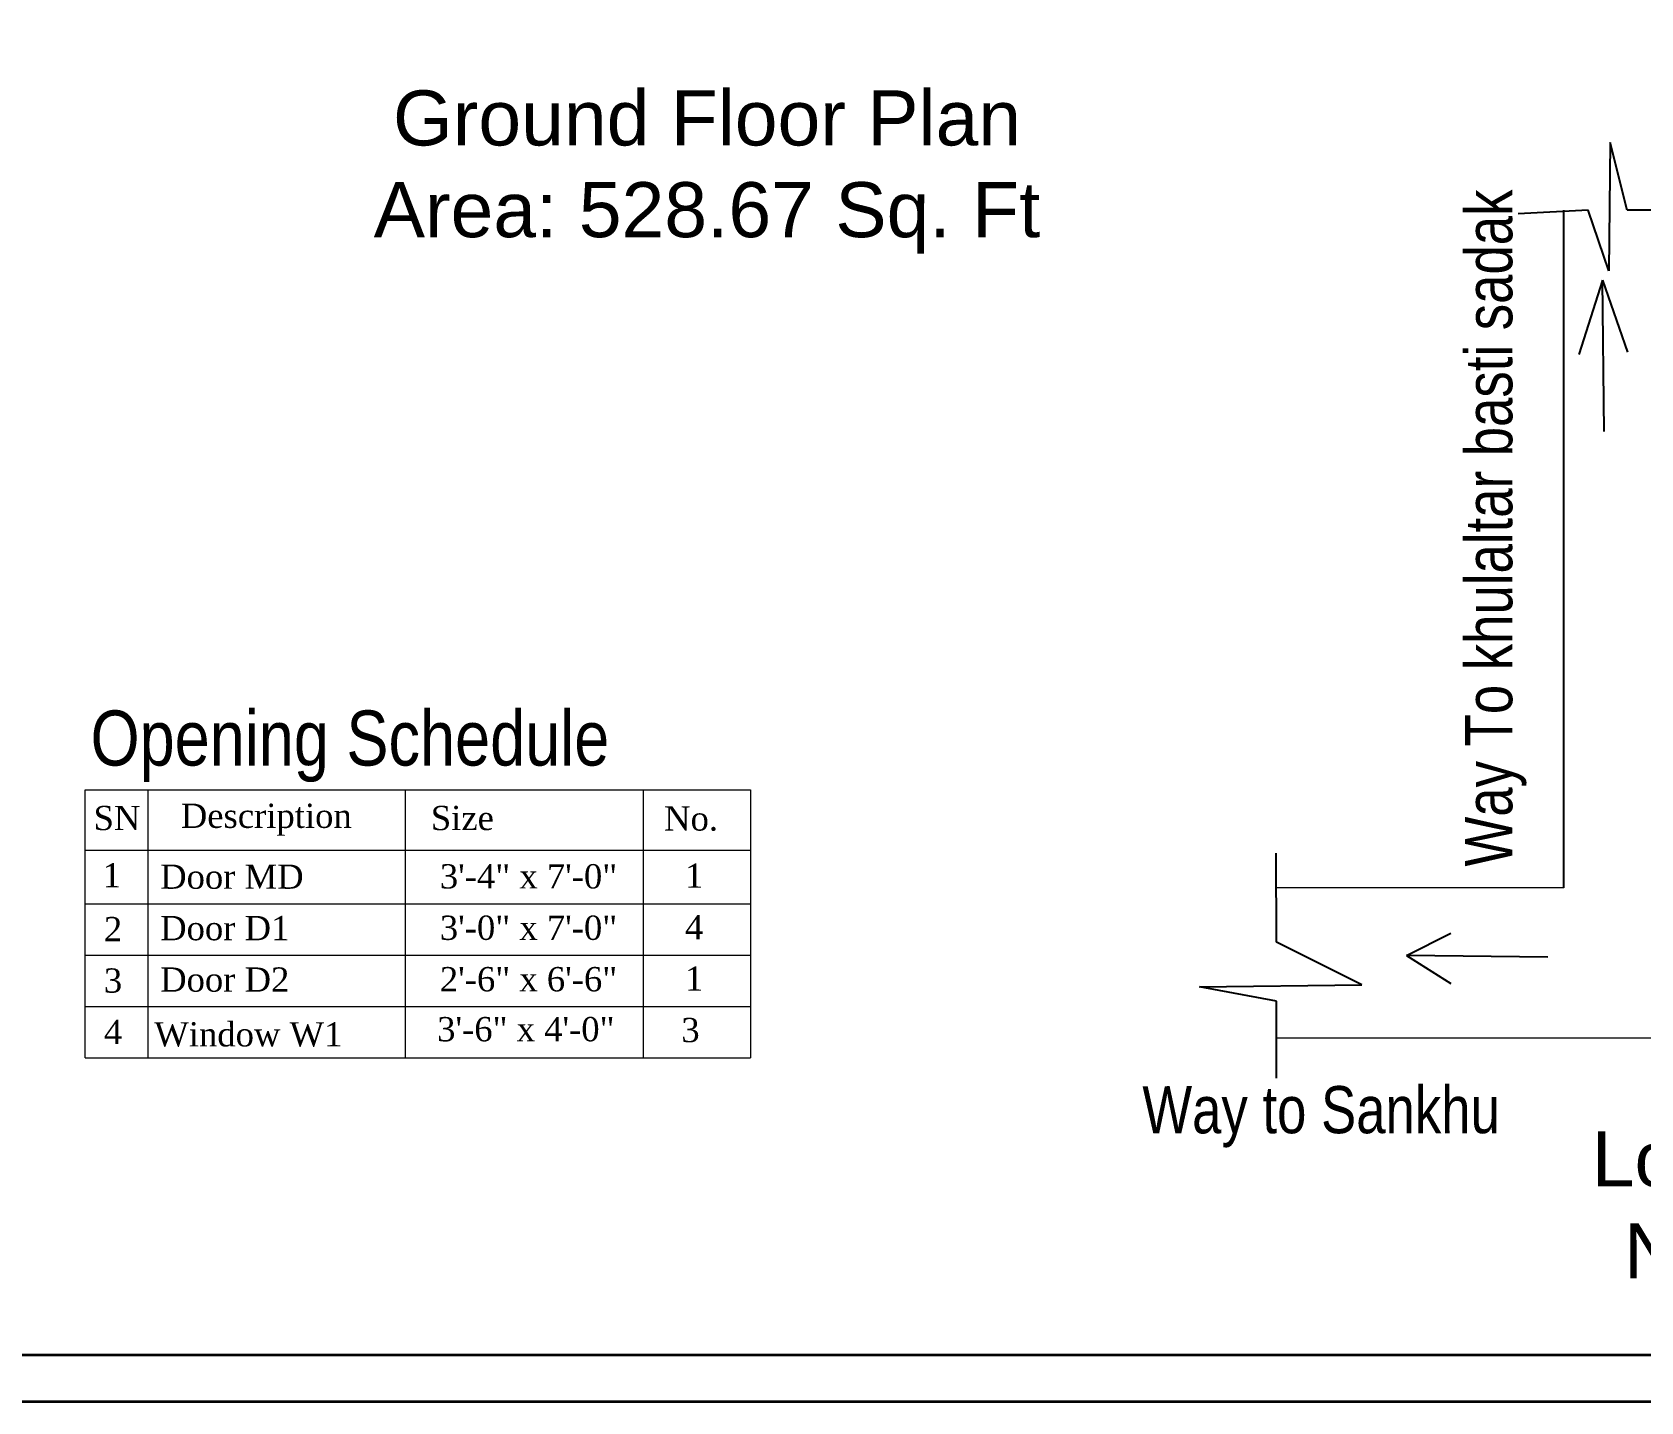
# Model space of a CAD drawing. Header units: inches. Extents: x 352533 to 378079, y -36324 to -23949.
# Drawn here: x 362217.4 to 362626.6, y -33595.9 to -33247.6 of the extents above; entities that cross this region are included whole.
import ezdxf

# ---------------------------------------------------------------- set-up
doc = ezdxf.new("R2010")
doc.units = ezdxf.units.IN
doc.header["$LTSCALE"] = 2
doc.header["$MEASUREMENT"] = 0
doc.linetypes.add('DASHED2', pattern=[0.375, 0.25, -0.125])
doc.layers.get('0').update_dxf_attribs({"linetype": 'CONTINUOUS'})
for name, color, linetype, lineweight in [('dimension', 160, 'CONTINUOUS', 15), ('river', 7, 'DASHED2', 25), ('steps', 253, 'CONTINUOUS', 20), ('TEXT', 181, 'CONTINUOUS', 25)]:
    doc.layers.add(name, color=color, linetype=linetype, lineweight=lineweight)
doc.layers.add('Normal Wall', color=7, linetype='CONTINUOUS', lineweight=35, true_color=0xffaf89)
doc.styles.add('DIM', font='arial.ttf', dxfattribs={"width": 0.8})
doc.styles.get("Standard").update_dxf_attribs({"font": 'ARIALN.TTF'})
doc.styles.add('TIMES', font='times.ttf')

msp = doc.modelspace()

# ---------------------------------------------------------------- linework, layer by layer
at = {"layer": 'dimension', "ltscale": 7}
for p, q in [((362607.01, -33465.16), (362533.87, -33465.16)), ((362819.53, -33503.4), (362533.97, -33503.4))]:
    msp.add_line(p, q, dxfattribs=at)
at = {"layer": 'Normal Wall'}
for points in [[(362164.24, -32845.38), (363222.25, -32845.38), (363222.25, -33595.91), (362164.24, -33595.91)], [(362164.24, -32845.38), (363222.25, -32845.38), (363222.25, -33595.91), (362164.24, -33595.91)], [(363210.34, -32857.29), (362188.06, -32857.29), (362188.06, -33584), (363210.34, -33584)], [(363210.34, -32857.29), (362188.06, -32857.29), (362188.06, -33584), (363210.34, -33584)]]:
    msp.add_lwpolyline(points, close=True, dxfattribs=at)
at = {"layer": 'river', "color": 1, "linetype": 'Continuous', "ltscale": 10}
for p, q in [((362618.8, -33275.6), (362618.49, -33308.26)), ((362623.11, -33292.81), (362618.8, -33275.6)), ((362613.23, -33292.81), (362595.38, -33293.77)), ((362607.01, -33465.16), (362607.01, -33292.81)), ((362618.49, -33308.26), (362613.23, -33292.81)), ((362634.1, -33292.81), (362623.11, -33292.81)), ((362616.89, -33310.62), (362610.84, -33329.58)), ((362617.3, -33349.12), (362616.89, -33310.62)), ((362616.89, -33310.62), (362623.26, -33328.94)), ((362533.97, -33479.02), (362533.81, -33456.4)), ((362555.63, -33489.86), (362533.97, -33479.02)), ((362567.01, -33482.41), (362578.25, -33476.68)), ((362602.96, -33482.79), (362567.01, -33482.41)), ((362567.01, -33482.41), (362578.25, -33489.5)), ((362514.37, -33490.34), (362555.63, -33489.86)), ((362533.97, -33494), (362514.37, -33490.34)), ((362533.97, -33513.6), (362533.97, -33494))]:
    msp.add_line(p, q, dxfattribs=at)
at = {"layer": 'steps', "color": 7, "lineweight": 5, "ltscale": 0.3}
for p, q in [((362230.9, -33440.27), (362400.12, -33440.27)), ((362230.9, -33508.46), (362230.9, -33440.27)), ((362246.85, -33440.27), (362246.85, -33508.46)), ((362312.27, -33440.27), (362312.27, -33508.46)), ((362372.81, -33440.27), (362372.81, -33508.46)), ((362400.12, -33440.27), (362400.12, -33508.46)), ((362230.9, -33455.64), (362400.12, -33455.64)), ((362230.9, -33455.64), (362400.12, -33455.64)), ((362230.9, -33469.22), (362400.12, -33469.22)), ((362230.9, -33482.3), (362400.12, -33482.3)), ((362230.9, -33495.38), (362400.12, -33495.38)), ((362230.9, -33508.46), (362400.12, -33508.46))]:
    msp.add_line(p, q, dxfattribs=at)

# ---------------------------------------------------------------- texts
at = {"color": 7, "linetype": 'ByBlock', "lineweight": 5}
msp.add_text('Opening Schedule', height=14, dxfattribs=at).set_placement((362232.26, -33434.08))
at = {"color": 7, "linetype": 'ByBlock', "lineweight": 5, "char_height": 14, "width": 235.547, "attachment_point": 5}
for s, insert in [('{\\fArial CE|b0|i0|c238|p34;Ground Floor Plan\\PArea: \\fArial CE|b0|i0|c0|p34;528.67\\fArial CE|b0|i0|c238|p34; Sq. Ft}', (362389.08, -33283.15)), ('{\\fArial CE|b0|i0|c0|p34;Location Plan\\PNot in scale}', (362673.38, -33545.91))]:
    msp.add_mtext(s, dxfattribs=dict(at, insert=insert))
at = {"layer": 'steps', "color": 7, "lineweight": 5, "ltscale": 0.3, "style": 'TIMES'}
for s, height, p in [('Description', 6.169, (362255.23, -33449.94)), ('SN', 6.169, (362233.03, -33450.5)), ('Size', 6.169, (362318.82, -33450.5)), ('No.', 6.169, (362378.16, -33450.62)), ('1', 6.17, (362235.34, -33465.05)), ('Door MD', 6.169, (362249.97, -33465.43)), ('3\'-4" x 7\'-0"', 6.169, (362321.11, -33465.34)), ('1', 6.17, (362383.48, -33465.17)), ('Door D1', 6.169, (362249.97, -33478.51)), ('3\'-0" x 7\'-0"', 6.169, (362321.11, -33478.42)), ('4', 6.17, (362383.48, -33478.26)), ('2', 6.17, (362235.65, -33478.76)), ('3', 6.17, (362235.65, -33491.84)), ('Door D2', 6.169, (362249.97, -33491.59)), ('2\'-6" x 6\'-6"', 6.169, (362321.11, -33491.5)), ('1', 6.17, (362383.48, -33491.34)), ('4', 6.17, (362235.65, -33504.93)), ('Window W1', 6.169, (362248.47, -33505.52)), ('3\'-6" x 4\'-0"', 6.169, (362320.43, -33504.21)), ('3', 6.17, (362382.54, -33504.42))]:
    msp.add_text(s, height=height, dxfattribs=at).set_placement(p)
at = {"layer": 'TEXT', "ltscale": 7, "char_height": 12, "width": 245.0767, "attachment_point": 1, "style": 'DIM'}
for s, insert, rotation in [('Way To khulaltar basti sadak', (362581.92, -33459.75), 90), ('Way to Sankhu', (362499.81, -33515.63), 0.0308)]:
    msp.add_mtext(s, dxfattribs=dict(at, insert=insert, rotation=rotation))

doc.saveas('drawing.dxf')
